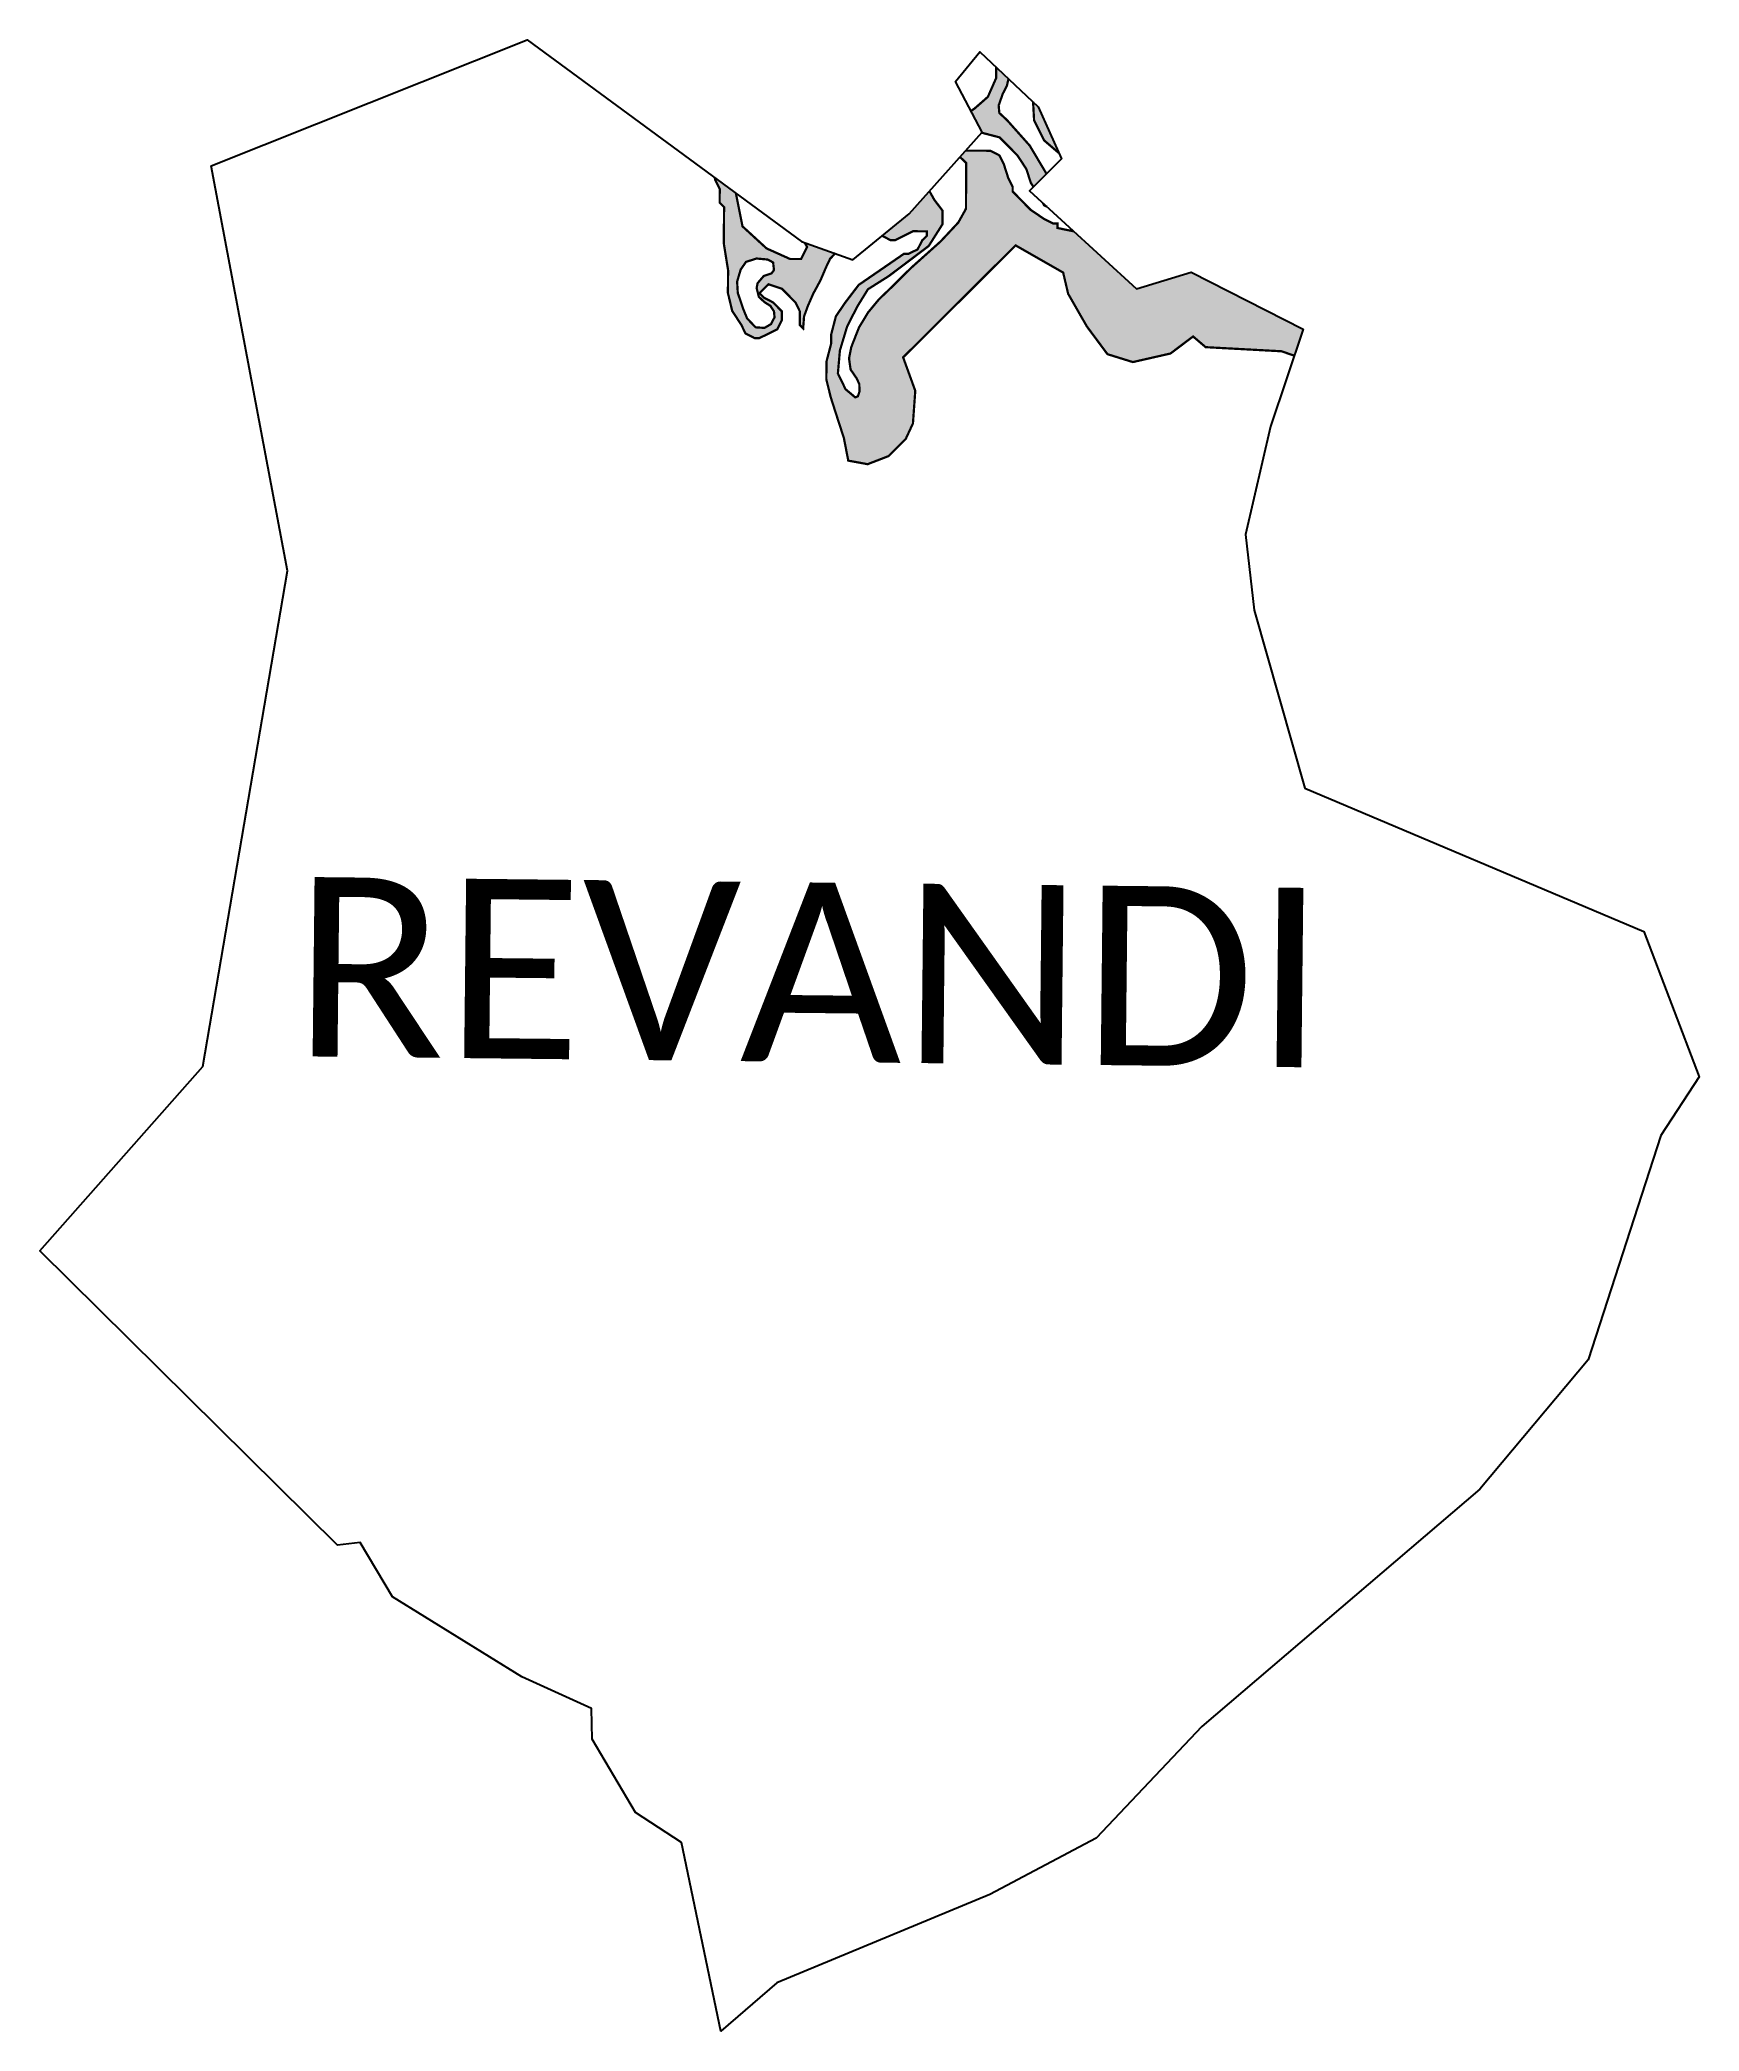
# Model space of a CAD drawing. Header units: metres. Extents: x 335554 to 337044, y 1778698 to 1780486.
import ezdxf

# ---------------------------------------------------------------- set-up
doc = ezdxf.new("R2010")
doc.units = ezdxf.units.M
doc.layers.add('MANGROOVES BUFFER ZONE', color=120, linetype='Continuous')
doc.layers.add('VILLAGE NAME', color=250, linetype='Continuous')

msp = doc.modelspace()

# ---------------------------------------------------------------- hatches: boundary and pattern name
at = {"layer": 'MANGROOVES BUFFER ZONE'}
h = msp.add_hatch(dxfattribs=at)
h.set_pattern_fill('GRASS', color=256, scale=10)
h.set_pattern_definition([(90, (0, 0), (-7.07106781, 7.07106781), [1.875, -12.26713563]), (45, (0, 0), (-7.07106781, 7.07106781), [1.875, -8.125]), (135, (0, 0), (-7.07106781, -7.07106781), [1.875, -8.125])])
h.paths.add_polyline_path([(336212.2, 1780286.3), (336213, 1780279.4), (336210.7, 1780276.4), (336203.8, 1780274.1), (336198.3, 1780267.7), (336197.4, 1780263.3), (336199.4, 1780255.4), (336204.5, 1780250.6), (336209.8, 1780247.3), (336213, 1780242.3), (336213.5, 1780237), (336210.3, 1780230.9), (336204.5, 1780227.5), (336196.5, 1780228), (336188.8, 1780236.1), (336185.1, 1780245.3), (336180.5, 1780258.9), (336179.9, 1780269.1), (336183.1, 1780279.9), (336187.9, 1780286.8), (336197.4, 1780289.8), (336207.3, 1780288.9)], flags=16)
h.paths.add_polyline_path([(336267.9, 1780294.3), (336237.7, 1780305.1), (336159.8, 1780362.3), (336160.3, 1780360.2), (336164.3, 1780352.1), (336164.2, 1780340), (336168.2, 1780335.9), (336167.9, 1780303.5), (336171.8, 1780279.2), (336171.6, 1780258.9), (336175.5, 1780242.7), (336183.5, 1780230.5), (336187.5, 1780222.4), (336195.6, 1780218.3), (336199.6, 1780218.2), (336207.8, 1780222.2), (336215.9, 1780226.2), (336220, 1780234.2), (336220.1, 1780242.3), (336216.1, 1780246.4), (336212, 1780250.5), (336204, 1780254.6), (336200, 1780258.7), (336208.1, 1780266.7), (336220.2, 1780262.6), (336228.3, 1780254.4), (336232.3, 1780250.3), (336236.3, 1780242.2), (336236.2, 1780230.1), (336239.2, 1780227), (336240, 1780237.8), (336243.4, 1780247.1), (336248.2, 1780258.1), (336254.7, 1780270.1), (336259.7, 1780281.8), (336263.4, 1780289.6)])
h.paths.add_polyline_path([(336458.3, 1780336.2), (336454.6, 1780339.6), (336455.6, 1780337.6)])
h.paths.add_polyline_path([(336376, 1780448.8), (336400.1, 1780403.2), (336399.7, 1780402.8), (336399.5, 1780402.8), (336415.6, 1780398.6), (336423.7, 1780390.5), (336431.7, 1780382.3), (336439.7, 1780370.1), (336443.6, 1780357.9), (336446.1, 1780354.1), (336457.8, 1780365.8), (336462.7, 1780357.5), (336474.7, 1780339.9), (336495.1, 1780331.7), (336522.2, 1780326.3), (336552.9, 1780323.7), (336569.1, 1780310.9), (336593.5, 1780302.3), (336648.1, 1780294.6), (336738.9, 1780303.4), (336768.8, 1780304), (336780.5, 1780301.1), (336779.9, 1780295.2), (336771.1, 1780293.5), (336757.1, 1780291.5), (336739.5, 1780285.2), (336720.7, 1780284.9), (336697.6, 1780284.9), (336670.6, 1780285.8), (336639.6, 1780287.5), (336617.7, 1780286.9), (336606.3, 1780284.1), (336601.7, 1780278.1), (336604, 1780269.6), (336619.1, 1780265.9), (336651.2, 1780263.9), (336672.6, 1780268.1), (336686.2, 1780277), (336701.3, 1780275.8), (336711.9, 1780269.6), (336714.4, 1780260.2), (336715.6, 1780245.1), (336722.4, 1780241.4), (336738.6, 1780246), (336743.7, 1780254.8), (336762, 1780267), (336777.6, 1780275), (336798.1, 1780273.3), (336810.9, 1780268.4), (336816.6, 1780255.6), (336826, 1780241.4), (336855.6, 1780230.9), (336862.4, 1780231.2), (336865, 1780238.3), (336865.6, 1780255.1), (336875, 1780266.7), (336882.9, 1780278.7), (336880.4, 1780285.5), (336865.3, 1780290), (336835.7, 1780298.3), (336765.6, 1780320.8), (336728, 1780323.9), (336694.4, 1780321.7), (336661.4, 1780318.3), (336631.2, 1780323.5), (336619.5, 1780336.3), (336620.1, 1780347.9), (336623, 1780361.3), (336618.7, 1780376.9), (336603.9, 1780388.9), (336584.2, 1780390.9), (336567.5, 1780388.9), (336543.1, 1780380.7), (336532.3, 1780375), (336528.6, 1780359.6), (336517.2, 1780356.5), (336503.3, 1780358.5), (336486.8, 1780372.1), (336473.1, 1780380.9), (336468.8, 1780384.6), (336450.4, 1780426), (336397.8, 1780475.5)])
h.paths.add_polyline_path([(336445.7, 1780430.5), (336423.6, 1780451.2), (336422.2, 1780445), (336418.5, 1780437.8), (336414.8, 1780427.3), (336415.4, 1780420.5), (336422.2, 1780414.2), (336442.7, 1780391.2), (336462.7, 1780357.5), (336474.7, 1780339.9), (336495.1, 1780331.7), (336522.2, 1780326.3), (336552.9, 1780323.7), (336569.1, 1780310.9), (336593.5, 1780302.3), (336648.1, 1780294.6), (336738.9, 1780303.4), (336768.8, 1780304), (336780.5, 1780301.1), (336779.9, 1780295.2), (336771.1, 1780293.5), (336757.1, 1780291.5), (336739.5, 1780285.2), (336720.7, 1780284.9), (336697.6, 1780284.9), (336670.6, 1780285.8), (336639.6, 1780287.5), (336617.7, 1780286.9), (336606.3, 1780284.1), (336601.7, 1780278.1), (336604, 1780269.6), (336619.1, 1780265.9), (336651.2, 1780263.9), (336672.6, 1780268.1), (336686.2, 1780277), (336701.3, 1780275.8), (336711.9, 1780269.6), (336714.4, 1780260.2), (336715.6, 1780245.1), (336722.4, 1780241.4), (336738.6, 1780246), (336743.7, 1780254.8), (336762, 1780267), (336777.6, 1780275), (336798.1, 1780273.3), (336810.9, 1780268.4), (336816.6, 1780255.6), (336826, 1780241.4), (336855.6, 1780230.9), (336862.4, 1780231.2), (336865, 1780238.3), (336865.6, 1780255.1), (336875, 1780266.7), (336882.9, 1780278.7), (336880.4, 1780285.5), (336865.3, 1780290), (336835.7, 1780298.3), (336765.6, 1780320.8), (336728, 1780323.9), (336694.4, 1780321.7), (336661.4, 1780318.3), (336631.2, 1780323.5), (336619.5, 1780336.3), (336620.1, 1780347.9), (336623, 1780361.3), (336618.7, 1780376.9), (336603.9, 1780388.9), (336584.2, 1780390.9), (336567.5, 1780388.9), (336543.1, 1780380.7), (336532.3, 1780375), (336528.6, 1780359.6), (336517.2, 1780356.5), (336503.3, 1780358.5), (336486.8, 1780372.1), (336473.1, 1780380.9), (336455.5, 1780396), (336446.6, 1780413.9)])
h.paths.add_polyline_path([(336376, 1780448.8), (336390, 1780422.3), (336393.5, 1780424.8), (336405.1, 1780435), (336412.5, 1780451.8), (336412.5, 1780461.6), (336397.8, 1780475.5)])
h.paths.add_polyline_path([(336334.5, 1780329.9), (336310.2, 1780310.2), (336317.7, 1780306.3), (336321.8, 1780306.3), (336338, 1780314.3), (336350.2, 1780314.2), (336350.2, 1780310.1), (336346.1, 1780306.1), (336342, 1780298), (336333.8, 1780294), (336329.8, 1780294.1), (336289.1, 1780266.1), (336276.8, 1780250), (336268.6, 1780237.9), (336264.4, 1780221.7), (336264.4, 1780213.6), (336260.2, 1780197.5), (336260, 1780181.3), (336264, 1780165.1), (336267.9, 1780152.9), (336275.8, 1780128.5), (336279.7, 1780108.3), (336297.1, 1780105.1), (336316, 1780112.4), (336331.3, 1780127.7), (336337.8, 1780141.7), (336339.9, 1780171), (336329, 1780201), (336430, 1780301.6), (336472.7, 1780277.2), (336477.2, 1780258.1), (336494, 1780228.8), (336512.5, 1780203.9), (336535.3, 1780196.8), (336569.1, 1780204.5), (336589.4, 1780219.8), (336600.7, 1780210.2), (336668.9, 1780206.5), (336680.3, 1780202.5), (336688.3, 1780226.4), (336587.8, 1780277.5), (336538.6, 1780262.6), (336482.4, 1780314.2), (336467.6, 1780317.2), (336467.6, 1780321.3), (336463.6, 1780321.3), (336455.5, 1780325.4), (336443.4, 1780333.6), (336435.4, 1780341.8), (336427.4, 1780350), (336427.4, 1780354), (336423.4, 1780362.1), (336419.5, 1780374.3), (336415.5, 1780382.4), (336407.4, 1780386.6), (336385.3, 1780386.7)])
h.paths.add_polyline_path([(336379.7, 1780380.5), (336352.7, 1780350.2), (336357, 1780342.5), (336364.4, 1780332.8), (336364.4, 1780320.7), (336352, 1780301.1), (336316.2, 1780274.1), (336297.4, 1780262.2), (336287.8, 1780246.6), (336278.7, 1780228.8), (336272.2, 1780207.2), (336270.4, 1780186.6), (336277.3, 1780172.4), (336286, 1780165.1), (336288.4, 1780166.1), (336289.9, 1780170.7), (336289.6, 1780177), (336287.3, 1780182.1), (336281.8, 1780190.1), (336280.4, 1780200.2), (336282.4, 1780210.2), (336289.3, 1780227.8), (336297.6, 1780241.5), (336307.4, 1780253.3), (336318.8, 1780264.2), (336335.8, 1780281.1), (336362.7, 1780305.2), (336378.5, 1780322.1), (336385.4, 1780334.4), (336385.7, 1780375.5), (336380.5, 1780380.6)])
h.paths.add_polyline_path([(336237.7, 1780305.1), (336178.8, 1780348.4), (336184.7, 1780318.7), (336206.3, 1780298.9), (336227.4, 1780289.4), (336237.3, 1780289.4), (336242.7, 1780300.2), (336240.6, 1780304.1)])

# ---------------------------------------------------------------- linework, layer by layer
at = {"color": 3}
msp.add_lwpolyline([(335707.5, 1780372.9), (335991.2, 1780486.2), (336237.7, 1780305.1), (336283.8, 1780288.7), (336334.5, 1780329.9), (336400.1, 1780403.2), (336376, 1780448.8), (336397.8, 1780475.5), (336450.4, 1780426), (336471.2, 1780379.2), (336442.6, 1780350.6), (336538.6, 1780262.6), (336587.8, 1780277.5), (336688.3, 1780226.4), (336658.8, 1780138.9), (336636.5, 1780042), (336644.4, 1779974.1), (336689.9, 1779814.1), (336994.1, 1779685.4), (337043.9, 1779555), (337009.5, 1779502.1), (336944.2, 1779300.6), (336846.9, 1779184.6), (336597.4, 1778971.5), (336502.5, 1778871.1), (336406.9, 1778820.5), (336215.6, 1778741.2), (336165.4, 1778697.8), (336130, 1778867.4), (336088.5, 1778894.3), (336049.8, 1778960.1), (336049, 1778987.6), (335986.4, 1779016.1), (335870.3, 1779087.8), (335841.4, 1779136.6), (335820.9, 1779134.2), (335553.7, 1779398.5), (335700, 1779564.2), (335776.1, 1780009.4), (335707.5, 1780372.9)], dxfattribs=at)
at = {"layer": 'MANGROOVES BUFFER ZONE', "const_width": 2}
for points in [[(336412.5, 1780461.6), (336412.5, 1780451.8), (336405.1, 1780435), (336393.5, 1780424.8), (336390, 1780422.3)], [(336457.8, 1780365.8), (336442.7, 1780391.2), (336422.2, 1780414.2), (336415.4, 1780420.5), (336414.8, 1780427.3), (336418.5, 1780437.8), (336422.2, 1780445), (336423.6, 1780451.2)], [(336445.7, 1780430.5), (336446.6, 1780413.9), (336455.5, 1780396), (336468.8, 1780384.6)], [(336399.5, 1780402.8), (336415.6, 1780398.6), (336423.7, 1780390.5), (336431.7, 1780382.3), (336439.7, 1780370.1), (336443.6, 1780357.9), (336446.1, 1780354.1)], [(336379.7, 1780380.5), (336380.5, 1780380.6), (336385.7, 1780375.5), (336385.4, 1780334.4), (336378.5, 1780322.1), (336362.7, 1780305.2), (336335.8, 1780281.1), (336318.8, 1780264.2), (336307.4, 1780253.3), (336297.6, 1780241.5), (336289.3, 1780227.8), (336282.4, 1780210.2), (336280.4, 1780200.2), (336281.8, 1780190.1), (336287.3, 1780182.1), (336289.6, 1780177), (336289.9, 1780170.7), (336288.4, 1780166.1), (336286, 1780165.1), (336277.3, 1780172.4), (336270.4, 1780186.6), (336272.2, 1780207.2), (336278.7, 1780228.8), (336287.8, 1780246.6), (336297.4, 1780262.2), (336316.2, 1780274.1), (336352, 1780301.1), (336364.4, 1780320.7), (336364.4, 1780332.8), (336357, 1780342.5), (336352.7, 1780350.2)], [(336482.4, 1780314.2), (336467.6, 1780317.2), (336467.6, 1780321.3), (336463.6, 1780321.3), (336455.5, 1780325.4), (336443.4, 1780333.6), (336435.4, 1780341.8), (336427.4, 1780350), (336427.4, 1780354), (336423.4, 1780362.1), (336419.5, 1780374.3), (336415.5, 1780382.4), (336407.4, 1780386.6), (336385.3, 1780386.7)], [(336159.8, 1780362.3), (336160.3, 1780360.2), (336164.3, 1780352.1), (336164.2, 1780340), (336168.2, 1780335.9), (336167.9, 1780303.5), (336171.8, 1780279.2), (336171.6, 1780258.9), (336175.5, 1780242.7), (336183.5, 1780230.5), (336187.5, 1780222.4), (336195.6, 1780218.3), (336199.6, 1780218.2), (336207.8, 1780222.2), (336215.9, 1780226.2), (336220, 1780234.2), (336220.1, 1780242.3), (336216.1, 1780246.4), (336212, 1780250.5), (336204, 1780254.6), (336200, 1780258.7), (336208.1, 1780266.7), (336220.2, 1780262.6), (336228.3, 1780254.4), (336232.3, 1780250.3), (336236.3, 1780242.2), (336236.2, 1780230.1), (336239.2, 1780227), (336240, 1780237.8), (336243.4, 1780247.1), (336248.2, 1780258.1), (336254.7, 1780270.1), (336259.7, 1780281.8), (336263.4, 1780289.6), (336268.3, 1780294.7)], [(336240.6, 1780304.1), (336242.7, 1780300.2), (336237.3, 1780289.4), (336227.4, 1780289.4), (336206.3, 1780298.9), (336184.7, 1780318.7), (336178.8, 1780348.4)], [(336454.6, 1780339.6), (336455.6, 1780337.6), (336458.3, 1780336.2)], [(336309.7, 1780310.4), (336317.7, 1780306.3), (336321.8, 1780306.3), (336338, 1780314.3), (336350.2, 1780314.2), (336350.2, 1780310.1), (336346.1, 1780306.1), (336342, 1780298), (336333.8, 1780294), (336329.8, 1780294.1), (336289.1, 1780266.1), (336276.8, 1780250), (336268.6, 1780237.9), (336264.4, 1780221.7), (336264.4, 1780213.6), (336260.2, 1780197.5), (336260, 1780181.3), (336264, 1780165.1), (336267.9, 1780152.9), (336275.8, 1780128.5), (336279.7, 1780108.3), (336297.1, 1780105.1), (336316, 1780112.4), (336331.3, 1780127.7), (336337.8, 1780141.7), (336339.9, 1780171), (336329, 1780201), (336430, 1780301.6), (336472.7, 1780277.2), (336477.2, 1780258.1), (336494, 1780228.8), (336512.5, 1780203.9), (336535.3, 1780196.8), (336569.1, 1780204.5), (336589.4, 1780219.8), (336600.7, 1780210.2), (336668.9, 1780206.5), (336680.3, 1780202.5)]]:
    msp.add_lwpolyline(points, dxfattribs=at)
msp.add_lwpolyline([(336212.2, 1780286.3), (336213, 1780279.4), (336210.7, 1780276.4), (336203.8, 1780274.1), (336198.3, 1780267.7), (336197.4, 1780263.3), (336199.4, 1780255.4), (336204.5, 1780250.6), (336209.8, 1780247.3), (336213, 1780242.3), (336213.5, 1780237), (336210.3, 1780230.9), (336204.5, 1780227.5), (336196.5, 1780228), (336188.8, 1780236.1), (336185.1, 1780245.3), (336180.5, 1780258.9), (336179.9, 1780269.1), (336183.1, 1780279.9), (336187.9, 1780286.8), (336197.4, 1780289.8), (336207.3, 1780288.9), (336212.2, 1780286.3)], close=True, dxfattribs=at)

# ---------------------------------------------------------------- texts
at = {"layer": 'VILLAGE NAME', "insert": (335782.4, 1779734.5), "char_height": 161.109, "attachment_point": 1, "rotation": 359.3742}
msp.add_mtext_dynamic_manual_height_columns('{\\fCalibri|b0|i0|c0|p34;REVANDI}', width=1589.786, gutter_width=805.5, heights=[0], dxfattribs=at)

doc.saveas('drawing.dxf')
